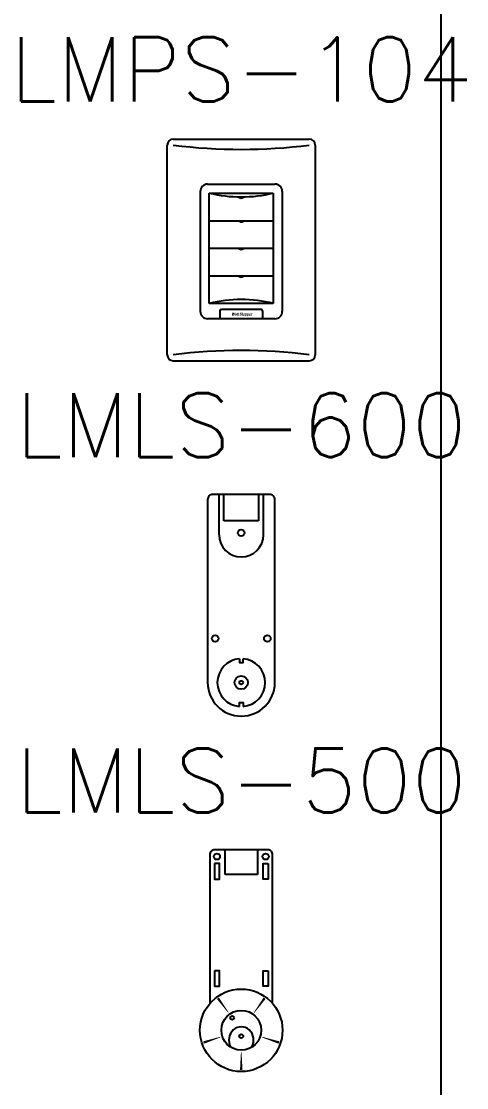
# Model space of a CAD drawing. Header units: inches. Extents: x -312 to 59, y -182 to 37.
# Drawn here: x -200.584 to -198.918, y -115.019 to -111.028 of the extents above; entities that cross this region are included whole.
import ezdxf

# ---------------------------------------------------------------- set-up
doc = ezdxf.new("R2010")
doc.units = ezdxf.units.IN
doc.header["$MEASUREMENT"] = 0
doc.set_wipeout_variables(frame=1)
doc.linetypes.add('HIDDEN', pattern=[0.375, 0.25, -0.125])
doc.styles.add('ROMANS', font='ROMANS.shx')

# ---------------------------------------------------------------- blocks, each defined once
blk = doc.blocks.new('LMPS-104')
at = {"insert": (0, 0.6759), "char_height": 0.24, "width": 5.724, "attachment_point": 5, "style": 'ROMANS'}
blk.add_mtext('LMPS-104', dxfattribs=at)
blk.add_wipeout([(-0.2771, 0.4166), (0.2771, 0.4166), (0.2771, -0.4134), (-0.2771, -0.4134)])
h = blk.add_hatch(color=256)
edge = h.paths.add_edge_path()
edge.add_spline(control_points=[(-0.0277, -0.2408), (-0.0278, -0.242), (-0.028, -0.2435), (-0.0281, -0.2449), (-0.0281, -0.2449), (-0.0281, -0.2449), (-0.0281, -0.2449), (-0.028, -0.2446), (-0.0279, -0.2444), (-0.0278, -0.2441), (-0.0276, -0.2431), (-0.0273, -0.2421), (-0.0269, -0.2412), (-0.0269, -0.2412), (-0.0247, -0.235), (-0.0247, -0.235), (-0.0247, -0.235), (-0.0225, -0.235), (-0.0225, -0.235), (-0.0225, -0.235), (-0.0271, -0.2464), (-0.0271, -0.2464), (-0.0271, -0.2464), (-0.0296, -0.2464), (-0.0296, -0.2464), (-0.0296, -0.2464), (-0.0295, -0.2419), (-0.0295, -0.2419), (-0.0295, -0.2407), (-0.0293, -0.2394), (-0.0292, -0.2382), (-0.0292, -0.2382), (-0.0292, -0.2382), (-0.0292, -0.2382), (-0.0296, -0.2394), (-0.03, -0.2407), (-0.0304, -0.2419), (-0.0304, -0.2419), (-0.0322, -0.2464), (-0.0322, -0.2464), (-0.0322, -0.2464), (-0.0347, -0.2464), (-0.0347, -0.2464), (-0.0347, -0.2464), (-0.0345, -0.235), (-0.0345, -0.235), (-0.0345, -0.235), (-0.0323, -0.235), (-0.0323, -0.235), (-0.0323, -0.235), (-0.0326, -0.2412), (-0.0326, -0.2412), (-0.0327, -0.2421), (-0.0328, -0.2431), (-0.0329, -0.2441), (-0.033, -0.2444), (-0.033, -0.2446), (-0.033, -0.2449), (-0.033, -0.2449), (-0.033, -0.2449), (-0.033, -0.2449), (-0.0325, -0.2435), (-0.0321, -0.242), (-0.0317, -0.2408), (-0.0317, -0.2408), (-0.0294, -0.235), (-0.0294, -0.235), (-0.0294, -0.235), (-0.0276, -0.235), (-0.0276, -0.235), (-0.0276, -0.235), (-0.0277, -0.2408), (-0.0277, -0.2408)], knot_values=[0, 0, 0, 0, 1, 1, 1, 2, 2, 2, 3, 3, 3, 4, 4, 4, 5, 5, 5, 6, 6, 6, 7, 7, 7, 8, 8, 8, 9, 9, 9, 10, 10, 10, 11, 11, 11, 12, 12, 12, 13, 13, 13, 14, 14, 14, 15, 15, 15, 16, 16, 16, 17, 17, 17, 18, 18, 18, 19, 19, 19, 20, 20, 20, 21, 21, 21, 22, 22, 22, 23, 23, 23, 24, 24, 24, 24], degree=3, periodic=0)
h = blk.add_hatch(color=256)
edge = h.paths.add_edge_path()
edge.add_spline(control_points=[(-0.0182, -0.2464), (-0.0182, -0.246), (-0.0182, -0.2456), (-0.0181, -0.2452), (-0.0181, -0.2452), (-0.017, -0.2401), (-0.017, -0.2401), (-0.0167, -0.239), (-0.0166, -0.2376), (-0.0193, -0.2376), (-0.0218, -0.2376), (-0.0225, -0.2387), (-0.0229, -0.2403), (-0.0229, -0.2403), (-0.021, -0.2403), (-0.021, -0.2403), (-0.0208, -0.2396), (-0.0206, -0.2391), (-0.0197, -0.2391), (-0.0192, -0.2391), (-0.0189, -0.2392), (-0.0189, -0.2395), (-0.0188, -0.2402), (-0.0192, -0.2406), (-0.0201, -0.2409), (-0.0218, -0.2416), (-0.0233, -0.2421), (-0.0237, -0.244), (-0.0241, -0.2458), (-0.0236, -0.2466), (-0.022, -0.2466), (-0.0213, -0.2466), (-0.0206, -0.2462), (-0.02, -0.2455), (-0.02, -0.2455), (-0.02, -0.2455), (-0.02, -0.2455), (-0.0201, -0.2458), (-0.0201, -0.2461), (-0.02, -0.2464), (-0.02, -0.2464), (-0.0182, -0.2464), (-0.0182, -0.2464)], knot_values=[0, 0, 0, 0, 1, 1, 1, 2, 2, 2, 3, 3, 3, 4, 4, 4, 5, 5, 5, 6, 6, 6, 7, 7, 7, 8, 8, 8, 9, 9, 9, 10, 10, 10, 11, 11, 11, 12, 12, 12, 13, 13, 13, 14, 14, 14, 14], degree=3, periodic=0)
edge = h.paths.add_edge_path()
edge.add_spline(control_points=[(-0.0195, -0.2428), (-0.0198, -0.2436), (-0.0199, -0.2451), (-0.021, -0.2451), (-0.0218, -0.2451), (-0.0219, -0.2446), (-0.0217, -0.244), (-0.0217, -0.2436), (-0.0215, -0.2432), (-0.0212, -0.2429), (-0.0206, -0.2425), (-0.0199, -0.2422), (-0.0194, -0.2418), (-0.0194, -0.2418), (-0.0195, -0.2428), (-0.0195, -0.2428)], knot_values=[0, 0, 0, 0, 1, 1, 1, 2, 2, 2, 3, 3, 3, 4, 4, 4, 5, 5, 5, 5], degree=3, periodic=0)
h = blk.add_hatch(color=256)
edge = h.paths.add_edge_path()
edge.add_spline(control_points=[(-0.0135, -0.2464), (-0.0147, -0.2465), (-0.0164, -0.2466), (-0.0161, -0.245), (-0.0161, -0.245), (-0.0148, -0.2392), (-0.0148, -0.2392), (-0.0148, -0.2392), (-0.0156, -0.2392), (-0.0156, -0.2392), (-0.0156, -0.2392), (-0.0153, -0.2378), (-0.0153, -0.2378), (-0.0153, -0.2378), (-0.0145, -0.2378), (-0.0145, -0.2378), (-0.0145, -0.2378), (-0.014, -0.2354), (-0.014, -0.2354), (-0.014, -0.2354), (-0.012, -0.2354), (-0.012, -0.2354), (-0.012, -0.2354), (-0.0125, -0.2378), (-0.0125, -0.2378), (-0.0125, -0.2378), (-0.0117, -0.2378), (-0.0117, -0.2378), (-0.0117, -0.2378), (-0.012, -0.2392), (-0.012, -0.2392), (-0.012, -0.2392), (-0.0128, -0.2392), (-0.0128, -0.2392), (-0.0128, -0.2392), (-0.014, -0.2446), (-0.014, -0.2446), (-0.014, -0.2449), (-0.0134, -0.2449), (-0.0132, -0.2448), (-0.0132, -0.2448), (-0.0135, -0.2464), (-0.0135, -0.2464)], knot_values=[0, 0, 0, 0, 1, 1, 1, 2, 2, 2, 3, 3, 3, 4, 4, 4, 5, 5, 5, 6, 6, 6, 7, 7, 7, 8, 8, 8, 9, 9, 9, 10, 10, 10, 11, 11, 11, 12, 12, 12, 13, 13, 13, 14, 14, 14, 14], degree=3, periodic=0)
h = blk.add_hatch(color=256)
edge = h.paths.add_edge_path()
edge.add_spline(control_points=[(-0.0094, -0.2464), (-0.0106, -0.2465), (-0.0123, -0.2466), (-0.0119, -0.245), (-0.0119, -0.245), (-0.0107, -0.2392), (-0.0107, -0.2392), (-0.0107, -0.2392), (-0.0115, -0.2392), (-0.0115, -0.2392), (-0.0115, -0.2392), (-0.0112, -0.2378), (-0.0112, -0.2378), (-0.0112, -0.2378), (-0.0104, -0.2378), (-0.0104, -0.2378), (-0.0104, -0.2378), (-0.0099, -0.2354), (-0.0099, -0.2354), (-0.0099, -0.2354), (-0.0079, -0.2354), (-0.0079, -0.2354), (-0.0079, -0.2354), (-0.0084, -0.2378), (-0.0084, -0.2378), (-0.0084, -0.2378), (-0.0076, -0.2378), (-0.0076, -0.2378), (-0.0076, -0.2378), (-0.0079, -0.2392), (-0.0079, -0.2392), (-0.0079, -0.2392), (-0.0087, -0.2392), (-0.0087, -0.2392), (-0.0087, -0.2392), (-0.0099, -0.2446), (-0.0099, -0.2446), (-0.0099, -0.2449), (-0.0093, -0.2449), (-0.0091, -0.2448), (-0.0091, -0.2448), (-0.0094, -0.2464), (-0.0094, -0.2464)], knot_values=[0, 0, 0, 0, 1, 1, 1, 2, 2, 2, 3, 3, 3, 4, 4, 4, 5, 5, 5, 6, 6, 6, 7, 7, 7, 8, 8, 8, 9, 9, 9, 10, 10, 10, 11, 11, 11, 12, 12, 12, 13, 13, 13, 14, 14, 14, 14], degree=3, periodic=0)
h = blk.add_hatch(color=256)
edge = h.paths.add_edge_path()
edge.add_spline(control_points=[(0.0001, -0.2384), (0.0003, -0.2374), (0.0004, -0.2364), (-0.0007, -0.2364), (-0.0014, -0.2364), (-0.002, -0.2367), (-0.0021, -0.2375), (-0.0023, -0.2383), (-0.0018, -0.2387), (-0.0013, -0.2391), (-0.0006, -0.2395), (0.0005, -0.2404), (0.0009, -0.241), (0.0015, -0.2417), (0.0016, -0.2424), (0.0014, -0.2434), (0.0009, -0.2455), (-0.0007, -0.2466), (-0.0028, -0.2466), (-0.0054, -0.2466), (-0.006, -0.2452), (-0.0055, -0.2432), (-0.0055, -0.2432), (-0.0054, -0.2423), (-0.0054, -0.2423), (-0.0054, -0.2423), (-0.0032, -0.2423), (-0.0032, -0.2423), (-0.0032, -0.2423), (-0.0034, -0.243), (-0.0034, -0.243), (-0.0037, -0.2441), (-0.0035, -0.2449), (-0.0024, -0.2449), (-0.0016, -0.2449), (-0.001, -0.2444), (-0.0009, -0.2436), (-0.0007, -0.2429), (-0.0009, -0.2425), (-0.0014, -0.2421), (-0.0023, -0.2412), (-0.0036, -0.2406), (-0.0042, -0.2394), (-0.0044, -0.2389), (-0.0045, -0.2383), (-0.0044, -0.2377), (-0.0039, -0.2358), (-0.0026, -0.2347), (-0.0004, -0.2347), (0.003, -0.2347), (0.0024, -0.2373), (0.0021, -0.2384), (0.0021, -0.2384), (0.0001, -0.2384), (0.0001, -0.2384)], knot_values=[0, 0, 0, 0, 1, 1, 1, 2, 2, 2, 3, 3, 3, 4, 4, 4, 5, 5, 5, 6, 6, 6, 7, 7, 7, 8, 8, 8, 9, 9, 9, 10, 10, 10, 11, 11, 11, 12, 12, 12, 13, 13, 13, 14, 14, 14, 15, 15, 15, 16, 16, 16, 17, 17, 17, 18, 18, 18, 18], degree=3, periodic=0)
h = blk.add_hatch(color=256)
edge = h.paths.add_edge_path(flags=16)
edge.add_spline(control_points=[(0.0052, -0.2464), (0.004, -0.2465), (0.0023, -0.2466), (0.0027, -0.245), (0.0027, -0.245), (0.0039, -0.2392), (0.0039, -0.2392), (0.0039, -0.2392), (0.0031, -0.2392), (0.0031, -0.2392), (0.0031, -0.2392), (0.0034, -0.2378), (0.0034, -0.2378), (0.0034, -0.2378), (0.0042, -0.2378), (0.0042, -0.2378), (0.0042, -0.2378), (0.0047, -0.2354), (0.0047, -0.2354), (0.0047, -0.2354), (0.0067, -0.2354), (0.0067, -0.2354), (0.0067, -0.2354), (0.0062, -0.2378), (0.0062, -0.2378), (0.0062, -0.2378), (0.007, -0.2378), (0.007, -0.2378), (0.007, -0.2378), (0.0067, -0.2392), (0.0067, -0.2392), (0.0067, -0.2392), (0.0059, -0.2392), (0.0059, -0.2392), (0.0059, -0.2392), (0.0048, -0.2446), (0.0048, -0.2446), (0.0047, -0.2449), (0.0053, -0.2449), (0.0055, -0.2448), (0.0055, -0.2448), (0.0052, -0.2464), (0.0052, -0.2464)], knot_values=[0, 0, 0, 0, 1, 1, 1, 2, 2, 2, 3, 3, 3, 4, 4, 4, 5, 5, 5, 6, 6, 6, 7, 7, 7, 8, 8, 8, 9, 9, 9, 10, 10, 10, 11, 11, 11, 12, 12, 12, 13, 13, 13, 14, 14, 14, 14], degree=3, periodic=0)
h = blk.add_hatch(color=256)
edge = h.paths.add_edge_path(flags=16)
edge.add_spline(control_points=[(0.0093, -0.2466), (0.0118, -0.2466), (0.0125, -0.2454), (0.0131, -0.2424), (0.0137, -0.2394), (0.0141, -0.2376), (0.0112, -0.2376), (0.0082, -0.2376), (0.0078, -0.2394), (0.0071, -0.2424), (0.0065, -0.2454), (0.0067, -0.2466), (0.0093, -0.2466)], knot_values=[0, 0, 0, 0, 1, 1, 1, 2, 2, 2, 3, 3, 3, 4, 4, 4, 4], degree=3, periodic=0)
edge = h.paths.add_edge_path(flags=16)
edge.add_spline(control_points=[(0.0095, -0.2407), (0.0096, -0.2399), (0.0098, -0.2391), (0.0109, -0.2391), (0.0119, -0.2391), (0.0117, -0.2399), (0.0115, -0.2407), (0.0115, -0.2407), (0.0109, -0.2436), (0.0109, -0.2436), (0.0107, -0.2446), (0.0105, -0.2451), (0.0096, -0.2451), (0.0086, -0.2451), (0.0087, -0.2446), (0.0089, -0.2436), (0.0089, -0.2436), (0.0095, -0.2407), (0.0095, -0.2407)], knot_values=[0, 0, 0, 0, 1, 1, 1, 2, 2, 2, 3, 3, 3, 4, 4, 4, 5, 5, 5, 6, 6, 6, 6], degree=3, periodic=0)
h = blk.add_hatch(color=256)
edge = h.paths.add_edge_path(flags=16)
edge.add_spline(control_points=[(0.0177, -0.2378), (0.0177, -0.2378), (0.0157, -0.2378), (0.0157, -0.2378), (0.0157, -0.2378), (0.0133, -0.2492), (0.0133, -0.2492), (0.0133, -0.2492), (0.0152, -0.2492), (0.0152, -0.2492), (0.0152, -0.2492), (0.0159, -0.2455), (0.0159, -0.2455), (0.0159, -0.2455), (0.016, -0.2455), (0.016, -0.2455), (0.0163, -0.2463), (0.0168, -0.2465), (0.0176, -0.2466), (0.0192, -0.2466), (0.0199, -0.2451), (0.0202, -0.2437), (0.0202, -0.2437), (0.0209, -0.2406), (0.0209, -0.2406), (0.0213, -0.2383), (0.0207, -0.2376), (0.0195, -0.2376), (0.0187, -0.2375), (0.0181, -0.2378), (0.0175, -0.2387), (0.0175, -0.2387), (0.0175, -0.2387), (0.0175, -0.2387), (0.0175, -0.2387), (0.0177, -0.2378), (0.0177, -0.2378)], knot_values=[0, 0, 0, 0, 1, 1, 1, 2, 2, 2, 3, 3, 3, 4, 4, 4, 5, 5, 5, 6, 6, 6, 7, 7, 7, 8, 8, 8, 9, 9, 9, 10, 10, 10, 11, 11, 11, 12, 12, 12, 12], degree=3, periodic=0)
edge = h.paths.add_edge_path(flags=16)
edge.add_spline(control_points=[(0.017, -0.241), (0.0171, -0.2403), (0.0174, -0.2391), (0.0183, -0.2391), (0.0193, -0.2391), (0.019, -0.2399), (0.0189, -0.2407), (0.0189, -0.2407), (0.0183, -0.2436), (0.0183, -0.2436), (0.018, -0.2444), (0.0177, -0.2451), (0.0171, -0.2451), (0.0165, -0.2451), (0.0162, -0.2445), (0.0165, -0.2435), (0.0165, -0.2435), (0.017, -0.241), (0.017, -0.241)], knot_values=[0, 0, 0, 0, 1, 1, 1, 2, 2, 2, 3, 3, 3, 4, 4, 4, 5, 5, 5, 6, 6, 6, 6], degree=3, periodic=0)
h = blk.add_hatch(color=256)
edge = h.paths.add_edge_path(flags=16)
edge.add_spline(control_points=[(0.0252, -0.2378), (0.0252, -0.2378), (0.0232, -0.2378), (0.0232, -0.2378), (0.0232, -0.2378), (0.0208, -0.2492), (0.0208, -0.2492), (0.0208, -0.2492), (0.0226, -0.2492), (0.0226, -0.2492), (0.0226, -0.2492), (0.0235, -0.2455), (0.0235, -0.2455), (0.0235, -0.2455), (0.0235, -0.2455), (0.0235, -0.2455), (0.0238, -0.2463), (0.0243, -0.2465), (0.0251, -0.2466), (0.0267, -0.2466), (0.0274, -0.2451), (0.0277, -0.2437), (0.0277, -0.2437), (0.0284, -0.2406), (0.0284, -0.2406), (0.0288, -0.2383), (0.0282, -0.2376), (0.027, -0.2376), (0.0262, -0.2375), (0.0256, -0.2378), (0.025, -0.2387), (0.025, -0.2387), (0.025, -0.2387), (0.025, -0.2387), (0.025, -0.2387), (0.0252, -0.2378), (0.0252, -0.2378)], knot_values=[0, 0, 0, 0, 1, 1, 1, 2, 2, 2, 3, 3, 3, 4, 4, 4, 5, 5, 5, 6, 6, 6, 7, 7, 7, 8, 8, 8, 9, 9, 9, 10, 10, 10, 11, 11, 11, 12, 12, 12, 12], degree=3, periodic=0)
edge = h.paths.add_edge_path(flags=16)
edge.add_spline(control_points=[(0.0245, -0.241), (0.0246, -0.2403), (0.0249, -0.2391), (0.0258, -0.2391), (0.0268, -0.2391), (0.0265, -0.2399), (0.0264, -0.2407), (0.0264, -0.2407), (0.0258, -0.2436), (0.0258, -0.2436), (0.0255, -0.2444), (0.0252, -0.2451), (0.0246, -0.2451), (0.0239, -0.2451), (0.0238, -0.2445), (0.024, -0.2435), (0.024, -0.2435), (0.0245, -0.241), (0.0245, -0.241)], knot_values=[0, 0, 0, 0, 1, 1, 1, 2, 2, 2, 3, 3, 3, 4, 4, 4, 5, 5, 5, 6, 6, 6, 6], degree=3, periodic=0)
h = blk.add_hatch(color=256)
edge = h.paths.add_edge_path(flags=16)
edge.add_spline(control_points=[(0.0295, -0.243), (0.0289, -0.2455), (0.0296, -0.2466), (0.0319, -0.2466), (0.0339, -0.2466), (0.035, -0.2454), (0.0353, -0.2435), (0.0353, -0.2435), (0.0333, -0.2435), (0.0333, -0.2435), (0.0331, -0.2445), (0.0328, -0.2451), (0.0321, -0.2451), (0.0315, -0.2451), (0.0311, -0.2449), (0.0313, -0.2437), (0.0313, -0.2437), (0.0316, -0.2425), (0.0316, -0.2425), (0.0316, -0.2425), (0.0355, -0.2425), (0.0355, -0.2425), (0.0355, -0.2425), (0.0358, -0.2413), (0.0358, -0.2413), (0.0363, -0.239), (0.0363, -0.2376), (0.0335, -0.2376), (0.0316, -0.2376), (0.0303, -0.2387), (0.03, -0.2407), (0.03, -0.2407), (0.0295, -0.243), (0.0295, -0.243)], knot_values=[0, 0, 0, 0, 1, 1, 1, 2, 2, 2, 3, 3, 3, 4, 4, 4, 5, 5, 5, 6, 6, 6, 7, 7, 7, 8, 8, 8, 9, 9, 9, 10, 10, 10, 11, 11, 11, 11], degree=3, periodic=0)
edge = h.paths.add_edge_path()
edge.add_spline(control_points=[(0.0319, -0.241), (0.0319, -0.241), (0.032, -0.2406), (0.032, -0.2406), (0.0321, -0.2399), (0.0323, -0.2391), (0.0332, -0.2391), (0.034, -0.2391), (0.0342, -0.2394), (0.034, -0.2402), (0.034, -0.2402), (0.0339, -0.241), (0.0339, -0.241), (0.0339, -0.241), (0.0319, -0.241), (0.0319, -0.241)], knot_values=[0, 0, 0, 0, 1, 1, 1, 2, 2, 2, 3, 3, 3, 4, 4, 4, 5, 5, 5, 5], degree=3, periodic=0)
h = blk.add_hatch(color=256)
edge = h.paths.add_edge_path()
edge.add_spline(control_points=[(0.0398, -0.2393), (0.0398, -0.2393), (0.0398, -0.2393), (0.0398, -0.2393), (0.0402, -0.2387), (0.0405, -0.2383), (0.0409, -0.2381), (0.0415, -0.2376), (0.0419, -0.2377), (0.0422, -0.2377), (0.0422, -0.2377), (0.0417, -0.24), (0.0417, -0.24), (0.0406, -0.2399), (0.0397, -0.2401), (0.0394, -0.2414), (0.0394, -0.2414), (0.0384, -0.2464), (0.0384, -0.2464), (0.0384, -0.2464), (0.0364, -0.2464), (0.0364, -0.2464), (0.0364, -0.2464), (0.0382, -0.2378), (0.0382, -0.2378), (0.0382, -0.2378), (0.0401, -0.2378), (0.0401, -0.2378), (0.0401, -0.2378), (0.0398, -0.2393), (0.0398, -0.2393)], knot_values=[0, 0, 0, 0, 1, 1, 1, 2, 2, 2, 3, 3, 3, 4, 4, 4, 5, 5, 5, 6, 6, 6, 7, 7, 7, 8, 8, 8, 9, 9, 9, 10, 10, 10, 10], degree=3, periodic=0)
for p, q in [((-0.2544, 0.415), (0.2544, 0.415)), ((-0.2771, -0.3923), (-0.2771, 0.3923)), ((0.2771, 0.3923), (0.2771, -0.3923)), ((-0.1257, 0.2462), (0.1257, 0.2462)), ((-0.1257, 0.2462), (0.1257, 0.2462)), ((-0.1536, 0.2183), (-0.1536, -0.2297)), ((-0.1536, 0.2183), (-0.1536, -0.2299)), ((-0.1199, -0.2), (-0.1199, 0.2126)), ((-0.1199, 0.2126), (0.1199, 0.2126)), ((0.1199, 0.2126), (0.1199, -0.2)), ((0.1536, 0.2183), (0.1536, -0.2297)), ((0.1536, 0.2183), (0.1536, -0.2299)), ((-0.0079, 0.1986), (-0.0079, 0.1961)), ((0.0079, 0.1986), (0.0079, 0.1961)), ((-0.1199, 0.1094), (0.1199, 0.1094)), ((-0.0079, 0.1095), (-0.0079, 0.107)), ((0.0079, 0.1095), (0.0079, 0.107)), ((-0.1199, 0.0063), (0.1199, 0.0063)), ((-0.0079, 0.0063), (-0.0079, 0.0038)), ((0.0079, 0.0063), (0.0079, 0.0038)), ((-0.1199, -0.0969), (0.1199, -0.0969)), ((-0.0079, -0.0968), (-0.0079, -0.0993)), ((0.0079, -0.0968), (0.0079, -0.0993)), ((0.1199, -0.2), (-0.1199, -0.2)), ((-0.0799, -0.2285), (-0.0799, -0.2578)), ((0.0743, -0.2228), (-0.0743, -0.2228)), ((0.0799, -0.2285), (0.0799, -0.2578)), ((0.1257, -0.2576), (-0.1257, -0.2576)), ((0.1257, -0.2578), (-0.1257, -0.2578)), ((-0.2544, -0.415), (0.2544, -0.415))]:
    blk.add_line(p, q)
for centre, radius, start, end in [((-0.2544, 0.3923), 0.0227, 90, 180), ((0.2544, 0.3923), 0.0227, 0, 90), ((0, 2.394), 2.0178, 262.7571, 277.2429), ((-0.1257, 0.2183), 0.0279, 90, 180), ((-0.1257, 0.2183), 0.0279, 90, 180), ((0.1257, 0.2183), 0.0279, 0, 90), ((0.1257, 0.2183), 0.0279, 0, 90), ((0, 0.7179), 0.5194, 256.6482, 283.3518), ((0, 0.209), 0.0151, 238.6629, 301.3371), ((0, 0.1199), 0.0151, 238.6629, 301.3371), ((0, 0.0167), 0.0151, 238.6629, 301.3371), ((0, -0.0864), 0.0151, 238.6629, 301.3371), ((0, -0.7054), 0.5194, 76.6482, 103.3518), ((-0.1257, -0.2297), 0.0279, 180, 270), ((-0.1257, -0.2299), 0.0279, 180, 270), ((-0.0743, -0.2285), 0.00564, 90, 180), ((0.0743, -0.2285), 0.00564, 0, 90), ((0.1257, -0.2297), 0.0279, 270, 0), ((0.1257, -0.2299), 0.0279, 270, 0), ((-0.2544, -0.3923), 0.0227, 180, 270), ((0, -2.394), 2.0178, 82.7571, 97.2429), ((0.2544, -0.3923), 0.0227, 270, 0)]:
    blk.add_arc(centre, radius, start, end)
blk = doc.blocks.new('LMLS-600')
at = {"insert": (0, 0.6743), "char_height": 0.24, "width": 5.724, "attachment_point": 5, "style": 'ROMANS'}
blk.add_mtext('LMLS-600', dxfattribs=at)
blk.add_wipeout([(-0.1544, -0.415), (0.1544, -0.415), (0.1544, 0.415), (-0.1544, 0.415)])
for p, q in [((-0.0831, 0.2638), (-0.0831, 0.415)), ((-0.0648, 0.3158), (-0.0648, 0.415)), ((0.0648, 0.415), (0.0648, 0.3158)), ((0.0831, 0.2638), (0.0831, 0.415)), ((0.0648, 0.3158), (-0.0648, 0.3158))]:
    blk.add_line(p, q)
blk.add_lwpolyline([(0.1257, -0.2893), (0.1257, 0.3954, 0.414214), (0.1061, 0.415), (-0.1061, 0.415, 0.414214), (-0.1257, 0.3954), (-0.1257, -0.2893)], format="xyb")
for points in [[(-0.0067, -0.2), (-0.0067, -0.2141), (0.0067, -0.2141), (0.0067, -0.2)], [(-0.0067, -0.3785), (-0.0067, -0.3644), (0.0067, -0.3644), (0.0067, -0.3785)]]:
    blk.add_lwpolyline(points)
for centre, radius in [((0, 0.2715), 0.0123), ((-0.0975, -0.1244), 0.0123), ((0.0975, -0.1244), 0.0123), ((0, -0.2893), 0.0251), ((0, -0.2893), 0.00707)]:
    blk.add_circle(centre, radius)
for centre, radius, start, end in [((0, 0.2638), 0.0831, 180, 0), ((0, -0.2893), 0.0895, 94.3188, 265.6812), ((0, -0.2893), 0.0895, 274.3188, 85.6812), ((0, -0.2893), 0.1257, 180, 360)]:
    blk.add_arc(centre, radius, start, end)
blk = doc.blocks.new('LMLS-500')
at = {"insert": (0, 0.6743), "char_height": 0.24, "width": 5.724, "attachment_point": 5, "style": 'ROMANS'}
blk.add_mtext('LMLS-500', dxfattribs=at)
blk.add_wipeout([(-0.1544, -0.415), (0.1544, -0.415), (0.1544, 0.415), (-0.1544, 0.415)])
at = {"linetype": 'HIDDEN'}
for p, q in [((-0.0605, 0.3224), (-0.0605, 0.415)), ((0.0605, 0.415), (0.0605, 0.3224)), ((0.0605, 0.3224), (-0.0605, 0.3224))]:
    blk.add_line(p, q, dxfattribs=at)
for points, format in [([(0.1175, -0.1604), (0.1175, 0.3967, 0.414214), (0.0991, 0.415), (-0.0991, 0.415, 0.414214), (-0.1175, 0.3967), (-0.1175, -0.1604)], "xyb"), ([(-0.0873, -0.1405, 0.00917, 0.00229, 0), (-0.0482, -0.1943, 0, 0, 0)], "xyseb"), ([(0.0873, -0.1405, 0.00917, 0.00229, 0), (0.0482, -0.1943, 0, 0, 0)], "xyseb"), ([(-0.1412, -0.3065, 0.00917, 0.00229, 0), (-0.078, -0.286, 0, 0, 0)], "xyseb"), ([(0.1412, -0.3065, 0.00917, 0.00229, 0), (0.078, -0.286, 0, 0, 0)], "xyseb"), ([(0, -0.4091, 0.00917, 0.00229, 0), (0, -0.3426, 0, 0, 0)], "xyseb")]:
    blk.add_lwpolyline(points, format=format)
for points in [[(-0.1007, 0.3632), (-0.1007, 0.3055), (-0.0815, 0.3055), (-0.0815, 0.3632)], [(0.1007, 0.3632), (0.1007, 0.3055), (0.0815, 0.3055), (0.0815, 0.3632)], [(-0.1007, -0.0381), (-0.1007, -0.0958), (-0.0815, -0.0958), (-0.0815, -0.0381)], [(0.1007, -0.0381), (0.1007, -0.0958), (0.0815, -0.0958), (0.0815, -0.0381)]]:
    blk.add_lwpolyline(points, close=True)
for centre, radius in [((-0.0911, 0.3898), 0.0115), ((0.0911, 0.3898), 0.0115), ((0, -0.2606), 0.1544), ((0, -0.2606), 0.0745), ((-0.034, -0.2139), 0.00721), ((0, -0.2828), 0.00721)]:
    blk.add_circle(centre, radius)
blk.add_ellipse((0, -0.298), major_axis=(0, 0.0504), ratio=0.920481, start_param=4.183273, end_param=8.383098)

msp = doc.modelspace()

# ---------------------------------------------------------------- linework, layer by layer
at = {"color": 1}
msp.add_line((-199.01352, -181.78912), (-199.01352, -29.38403), dxfattribs=at)

# ---------------------------------------------------------------- next in the draw order: block references
for name, p in [('LMPS-104', (-199.76159, -111.88323)), ('LMLS-600', (-199.76159, -113.21323)), ('LMLS-500', (-199.76159, -114.54323))]:
    msp.add_blockref(name, p)

doc.saveas('drawing.dxf')
